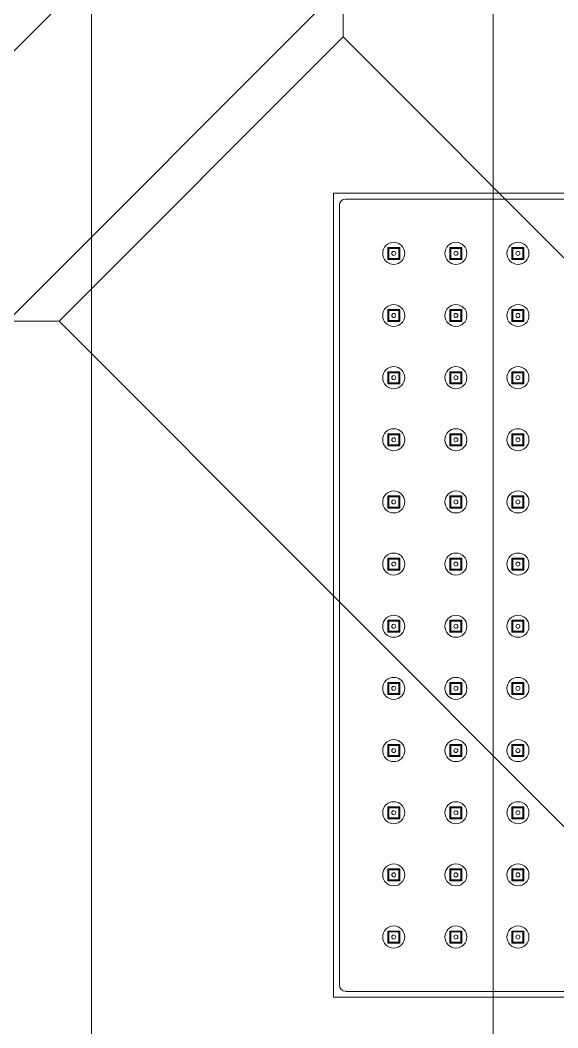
# Model space of a CAD drawing. Header units: inches. Extents: x 3094 to 3721, y -16790 to -15753.
# Drawn here: x 3483.89 to 3489.24, y -16001.11 to -15991.09 of the extents above; entities that cross this region are included whole.
import ezdxf

# ---------------------------------------------------------------- set-up
doc = ezdxf.new("R2010")
doc.units = ezdxf.units.IN
doc.header["$LTSCALE"] = 25
doc.header["$MEASUREMENT"] = 0
for name, color, linetype, lineweight in [('C.P. Fitting', 2, 'Continuous', 13), ('PP-SWP', 1, 'Continuous', 9), ('PP-WWP', 3, 'Continuous', 9), ('SDA - Bathroom Fittings & Fixtures', 52, 'Continuous', 5)]:
    doc.layers.add(name, color=color, linetype=linetype, lineweight=lineweight)

# ---------------------------------------------------------------- blocks, each defined once
blk = doc.blocks.new('radse')
at = {"layer": 'C.P. Fitting'}
for p, q in [((2625.694, -25070.614), (2625.825, -25070.614)), ((2625.694, -25070.614), (2625.694, -25070.745)), ((2625.694, -25070.614), (2625.705, -25070.625)), ((2625.705, -25070.625), (2625.814, -25070.625)), ((2625.705, -25070.625), (2625.705, -25070.735)), ((2625.814, -25070.625), (2625.825, -25070.614)), ((2625.814, -25070.625), (2625.814, -25070.735)), ((2625.825, -25070.614), (2625.825, -25070.745)), ((2626.37, -25070.614), (2626.501, -25070.614)), ((2626.37, -25070.614), (2626.37, -25070.745)), ((2626.37, -25070.614), (2626.381, -25070.625)), ((2626.381, -25070.625), (2626.49, -25070.625)), ((2626.381, -25070.625), (2626.381, -25070.735)), ((2626.49, -25070.625), (2626.501, -25070.614)), ((2626.49, -25070.625), (2626.49, -25070.735)), ((2626.501, -25070.614), (2626.501, -25070.745)), ((2627.046, -25070.614), (2627.177, -25070.614)), ((2627.046, -25070.614), (2627.046, -25070.745)), ((2627.046, -25070.614), (2627.057, -25070.625)), ((2627.057, -25070.625), (2627.166, -25070.625)), ((2627.057, -25070.625), (2627.057, -25070.735)), ((2627.166, -25070.625), (2627.177, -25070.614)), ((2627.166, -25070.625), (2627.166, -25070.735)), ((2627.177, -25070.614), (2627.177, -25070.745)), ((2627.722, -25070.614), (2627.853, -25070.614)), ((2627.722, -25070.614), (2627.722, -25070.745)), ((2627.722, -25070.614), (2627.733, -25070.625)), ((2627.733, -25070.625), (2627.842, -25070.625)), ((2627.733, -25070.625), (2627.733, -25070.735)), ((2627.842, -25070.625), (2627.853, -25070.614)), ((2627.842, -25070.625), (2627.842, -25070.735)), ((2627.853, -25070.614), (2627.853, -25070.745)), ((2628.398, -25070.614), (2628.529, -25070.614)), ((2628.398, -25070.614), (2628.398, -25070.745)), ((2628.398, -25070.614), (2628.409, -25070.625)), ((2628.409, -25070.625), (2628.518, -25070.625)), ((2628.409, -25070.625), (2628.409, -25070.735)), ((2628.518, -25070.625), (2628.529, -25070.614)), ((2628.518, -25070.625), (2628.518, -25070.735)), ((2628.529, -25070.614), (2628.529, -25070.745)), ((2629.074, -25070.614), (2629.205, -25070.614)), ((2629.074, -25070.614), (2629.074, -25070.745)), ((2629.074, -25070.614), (2629.085, -25070.625)), ((2629.085, -25070.625), (2629.194, -25070.625)), ((2629.085, -25070.625), (2629.085, -25070.735)), ((2629.194, -25070.625), (2629.205, -25070.614)), ((2629.194, -25070.625), (2629.194, -25070.735)), ((2629.205, -25070.614), (2629.205, -25070.745)), ((2629.75, -25070.614), (2629.75, -25070.745)), ((2629.75, -25070.614), (2629.761, -25070.625)), ((2629.75, -25070.614), (2629.881, -25070.614)), ((2629.761, -25070.625), (2629.761, -25070.735)), ((2629.761, -25070.625), (2629.87, -25070.625)), ((2629.87, -25070.625), (2629.881, -25070.614)), ((2629.87, -25070.625), (2629.87, -25070.735)), ((2629.881, -25070.614), (2629.881, -25070.745)), ((2630.426, -25070.614), (2630.557, -25070.614)), ((2630.426, -25070.614), (2630.426, -25070.745)), ((2630.426, -25070.614), (2630.437, -25070.625)), ((2630.437, -25070.625), (2630.546, -25070.625)), ((2630.437, -25070.625), (2630.437, -25070.735)), ((2630.546, -25070.625), (2630.557, -25070.614)), ((2630.546, -25070.625), (2630.546, -25070.735)), ((2630.557, -25070.614), (2630.557, -25070.745)), ((2631.102, -25070.614), (2631.233, -25070.614)), ((2631.102, -25070.614), (2631.102, -25070.745)), ((2631.102, -25070.614), (2631.113, -25070.625)), ((2631.113, -25070.625), (2631.222, -25070.625)), ((2631.113, -25070.625), (2631.113, -25070.735)), ((2631.222, -25070.625), (2631.233, -25070.614)), ((2631.222, -25070.625), (2631.222, -25070.735)), ((2631.233, -25070.614), (2631.233, -25070.745)), ((2631.778, -25070.614), (2631.909, -25070.614)), ((2631.778, -25070.614), (2631.778, -25070.745)), ((2631.778, -25070.614), (2631.789, -25070.625)), ((2631.789, -25070.625), (2631.898, -25070.625)), ((2631.789, -25070.625), (2631.789, -25070.735)), ((2631.898, -25070.625), (2631.909, -25070.614)), ((2631.898, -25070.625), (2631.898, -25070.735)), ((2631.909, -25070.614), (2631.909, -25070.745)), ((2632.454, -25070.614), (2632.585, -25070.614)), ((2632.454, -25070.614), (2632.454, -25070.745)), ((2632.454, -25070.614), (2632.465, -25070.625)), ((2632.465, -25070.625), (2632.574, -25070.625)), ((2632.465, -25070.625), (2632.465, -25070.735)), ((2632.574, -25070.625), (2632.585, -25070.614)), ((2632.574, -25070.625), (2632.574, -25070.735)), ((2632.585, -25070.614), (2632.585, -25070.745)), ((2633.13, -25070.614), (2633.261, -25070.614)), ((2633.13, -25070.614), (2633.13, -25070.745)), ((2633.13, -25070.614), (2633.14, -25070.625)), ((2633.14, -25070.625), (2633.25, -25070.625)), ((2633.14, -25070.625), (2633.14, -25070.735)), ((2633.25, -25070.625), (2633.261, -25070.614)), ((2633.25, -25070.625), (2633.25, -25070.735)), ((2633.261, -25070.614), (2633.261, -25070.745)), ((2625.694, -25070.745), (2625.705, -25070.735)), ((2625.705, -25070.735), (2625.814, -25070.735)), ((2625.814, -25070.735), (2625.825, -25070.745)), ((2626.37, -25070.745), (2626.381, -25070.735)), ((2626.381, -25070.735), (2626.49, -25070.735)), ((2626.49, -25070.735), (2626.501, -25070.745)), ((2627.046, -25070.745), (2627.057, -25070.735)), ((2627.057, -25070.735), (2627.166, -25070.735)), ((2627.166, -25070.735), (2627.177, -25070.745)), ((2627.722, -25070.745), (2627.733, -25070.735)), ((2627.733, -25070.735), (2627.842, -25070.735)), ((2627.842, -25070.735), (2627.853, -25070.745)), ((2628.398, -25070.745), (2628.409, -25070.735)), ((2628.409, -25070.735), (2628.518, -25070.735)), ((2628.518, -25070.735), (2628.529, -25070.745)), ((2629.074, -25070.745), (2629.085, -25070.735)), ((2629.085, -25070.735), (2629.194, -25070.735)), ((2629.194, -25070.735), (2629.205, -25070.745)), ((2629.75, -25070.745), (2629.761, -25070.735)), ((2629.761, -25070.735), (2629.87, -25070.735)), ((2629.87, -25070.735), (2629.881, -25070.745)), ((2630.426, -25070.745), (2630.437, -25070.735)), ((2630.437, -25070.735), (2630.546, -25070.735)), ((2630.546, -25070.735), (2630.557, -25070.745)), ((2631.102, -25070.745), (2631.113, -25070.735)), ((2631.113, -25070.735), (2631.222, -25070.735)), ((2631.222, -25070.735), (2631.233, -25070.745)), ((2631.778, -25070.745), (2631.789, -25070.735)), ((2631.789, -25070.735), (2631.898, -25070.735)), ((2631.898, -25070.735), (2631.909, -25070.745)), ((2632.454, -25070.745), (2632.465, -25070.735)), ((2632.465, -25070.735), (2632.574, -25070.735)), ((2632.574, -25070.735), (2632.585, -25070.745)), ((2633.13, -25070.745), (2633.14, -25070.735)), ((2633.14, -25070.735), (2633.25, -25070.735)), ((2633.25, -25070.735), (2633.261, -25070.745)), ((2625.694, -25070.745), (2625.825, -25070.745)), ((2626.37, -25070.745), (2626.501, -25070.745)), ((2627.046, -25070.745), (2627.177, -25070.745)), ((2627.722, -25070.745), (2627.853, -25070.745)), ((2628.398, -25070.745), (2628.529, -25070.745)), ((2629.074, -25070.745), (2629.205, -25070.745)), ((2629.75, -25070.745), (2629.881, -25070.745)), ((2630.426, -25070.745), (2630.557, -25070.745)), ((2631.102, -25070.745), (2631.233, -25070.745)), ((2631.778, -25070.745), (2631.909, -25070.745)), ((2632.454, -25070.745), (2632.585, -25070.745)), ((2633.13, -25070.745), (2633.261, -25070.745)), ((2625.694, -25071.29), (2625.825, -25071.29)), ((2625.694, -25071.29), (2625.694, -25071.421)), ((2625.694, -25071.29), (2625.705, -25071.301)), ((2625.705, -25071.301), (2625.814, -25071.301)), ((2625.705, -25071.301), (2625.705, -25071.41)), ((2625.814, -25071.301), (2625.825, -25071.29)), ((2625.814, -25071.301), (2625.814, -25071.41)), ((2625.825, -25071.29), (2625.825, -25071.421)), ((2626.37, -25071.29), (2626.501, -25071.29)), ((2626.37, -25071.29), (2626.37, -25071.421)), ((2626.37, -25071.29), (2626.381, -25071.301)), ((2626.381, -25071.301), (2626.49, -25071.301)), ((2626.381, -25071.301), (2626.381, -25071.41)), ((2626.49, -25071.301), (2626.501, -25071.29)), ((2626.49, -25071.301), (2626.49, -25071.41)), ((2626.501, -25071.29), (2626.501, -25071.421)), ((2627.046, -25071.29), (2627.177, -25071.29)), ((2627.046, -25071.29), (2627.046, -25071.421)), ((2627.046, -25071.29), (2627.057, -25071.301)), ((2627.057, -25071.301), (2627.166, -25071.301)), ((2627.057, -25071.301), (2627.057, -25071.41)), ((2627.166, -25071.301), (2627.177, -25071.29)), ((2627.166, -25071.301), (2627.166, -25071.41)), ((2627.177, -25071.29), (2627.177, -25071.421)), ((2627.722, -25071.29), (2627.853, -25071.29)), ((2627.722, -25071.29), (2627.722, -25071.421)), ((2627.722, -25071.29), (2627.733, -25071.301)), ((2627.733, -25071.301), (2627.842, -25071.301)), ((2627.733, -25071.301), (2627.733, -25071.41)), ((2627.842, -25071.301), (2627.853, -25071.29)), ((2627.842, -25071.301), (2627.842, -25071.41)), ((2627.853, -25071.29), (2627.853, -25071.421)), ((2628.398, -25071.29), (2628.529, -25071.29)), ((2628.398, -25071.29), (2628.398, -25071.421)), ((2628.398, -25071.29), (2628.409, -25071.301)), ((2628.409, -25071.301), (2628.518, -25071.301)), ((2628.409, -25071.301), (2628.409, -25071.41)), ((2628.518, -25071.301), (2628.529, -25071.29)), ((2628.518, -25071.301), (2628.518, -25071.41)), ((2628.529, -25071.29), (2628.529, -25071.421)), ((2629.074, -25071.29), (2629.205, -25071.29)), ((2629.074, -25071.29), (2629.074, -25071.421)), ((2629.074, -25071.29), (2629.085, -25071.301)), ((2629.085, -25071.301), (2629.194, -25071.301)), ((2629.085, -25071.301), (2629.085, -25071.41)), ((2629.194, -25071.301), (2629.205, -25071.29)), ((2629.194, -25071.301), (2629.194, -25071.41)), ((2629.205, -25071.29), (2629.205, -25071.421)), ((2629.75, -25071.29), (2629.881, -25071.29)), ((2629.75, -25071.29), (2629.75, -25071.421)), ((2629.75, -25071.29), (2629.761, -25071.301)), ((2629.761, -25071.301), (2629.87, -25071.301)), ((2629.761, -25071.301), (2629.761, -25071.41)), ((2629.87, -25071.301), (2629.881, -25071.29)), ((2629.87, -25071.301), (2629.87, -25071.41)), ((2629.881, -25071.29), (2629.881, -25071.421)), ((2630.426, -25071.29), (2630.557, -25071.29)), ((2630.426, -25071.29), (2630.426, -25071.421)), ((2630.426, -25071.29), (2630.437, -25071.301)), ((2630.437, -25071.301), (2630.546, -25071.301)), ((2630.437, -25071.301), (2630.437, -25071.41)), ((2630.546, -25071.301), (2630.557, -25071.29)), ((2630.546, -25071.301), (2630.546, -25071.41)), ((2630.557, -25071.29), (2630.557, -25071.421)), ((2631.102, -25071.29), (2631.233, -25071.29)), ((2631.102, -25071.29), (2631.102, -25071.421)), ((2631.102, -25071.29), (2631.113, -25071.301)), ((2631.113, -25071.301), (2631.222, -25071.301)), ((2631.113, -25071.301), (2631.113, -25071.41)), ((2631.222, -25071.301), (2631.233, -25071.29)), ((2631.222, -25071.301), (2631.222, -25071.41)), ((2631.233, -25071.29), (2631.233, -25071.421)), ((2631.778, -25071.29), (2631.909, -25071.29)), ((2631.778, -25071.29), (2631.778, -25071.421)), ((2631.778, -25071.29), (2631.789, -25071.301)), ((2631.789, -25071.301), (2631.898, -25071.301)), ((2631.789, -25071.301), (2631.789, -25071.41)), ((2631.898, -25071.301), (2631.909, -25071.29)), ((2631.898, -25071.301), (2631.898, -25071.41)), ((2631.909, -25071.29), (2631.909, -25071.421)), ((2632.454, -25071.29), (2632.585, -25071.29)), ((2632.454, -25071.29), (2632.454, -25071.421)), ((2632.454, -25071.29), (2632.465, -25071.301)), ((2632.465, -25071.301), (2632.574, -25071.301)), ((2632.465, -25071.301), (2632.465, -25071.41)), ((2632.574, -25071.301), (2632.585, -25071.29)), ((2632.574, -25071.301), (2632.574, -25071.41)), ((2632.585, -25071.29), (2632.585, -25071.421)), ((2633.13, -25071.29), (2633.261, -25071.29)), ((2633.13, -25071.29), (2633.13, -25071.421)), ((2633.13, -25071.29), (2633.14, -25071.301)), ((2633.14, -25071.301), (2633.25, -25071.301)), ((2633.14, -25071.301), (2633.14, -25071.41)), ((2633.25, -25071.301), (2633.261, -25071.29)), ((2633.25, -25071.301), (2633.25, -25071.41)), ((2633.261, -25071.29), (2633.261, -25071.421)), ((2625.694, -25071.421), (2625.705, -25071.41)), ((2625.694, -25071.421), (2625.825, -25071.421)), ((2625.705, -25071.41), (2625.814, -25071.41)), ((2625.814, -25071.41), (2625.825, -25071.421)), ((2626.37, -25071.421), (2626.381, -25071.41)), ((2626.37, -25071.421), (2626.501, -25071.421)), ((2626.381, -25071.41), (2626.49, -25071.41)), ((2626.49, -25071.41), (2626.501, -25071.421)), ((2627.046, -25071.421), (2627.057, -25071.41)), ((2627.046, -25071.421), (2627.177, -25071.421)), ((2627.057, -25071.41), (2627.166, -25071.41)), ((2627.166, -25071.41), (2627.177, -25071.421)), ((2627.722, -25071.421), (2627.733, -25071.41)), ((2627.722, -25071.421), (2627.853, -25071.421)), ((2627.733, -25071.41), (2627.842, -25071.41)), ((2627.842, -25071.41), (2627.853, -25071.421)), ((2628.398, -25071.421), (2628.409, -25071.41)), ((2628.398, -25071.421), (2628.529, -25071.421)), ((2628.409, -25071.41), (2628.518, -25071.41)), ((2628.518, -25071.41), (2628.529, -25071.421)), ((2629.074, -25071.421), (2629.085, -25071.41)), ((2629.074, -25071.421), (2629.205, -25071.421)), ((2629.085, -25071.41), (2629.194, -25071.41)), ((2629.194, -25071.41), (2629.205, -25071.421)), ((2629.75, -25071.421), (2629.761, -25071.41)), ((2629.75, -25071.421), (2629.881, -25071.421)), ((2629.761, -25071.41), (2629.87, -25071.41)), ((2629.87, -25071.41), (2629.881, -25071.421)), ((2630.426, -25071.421), (2630.437, -25071.41)), ((2630.426, -25071.421), (2630.557, -25071.421)), ((2630.437, -25071.41), (2630.546, -25071.41)), ((2630.546, -25071.41), (2630.557, -25071.421)), ((2631.102, -25071.421), (2631.113, -25071.41)), ((2631.102, -25071.421), (2631.233, -25071.421)), ((2631.113, -25071.41), (2631.222, -25071.41)), ((2631.222, -25071.41), (2631.233, -25071.421)), ((2631.778, -25071.421), (2631.789, -25071.41)), ((2631.778, -25071.421), (2631.909, -25071.421)), ((2631.789, -25071.41), (2631.898, -25071.41)), ((2631.898, -25071.41), (2631.909, -25071.421)), ((2632.454, -25071.421), (2632.465, -25071.41)), ((2632.454, -25071.421), (2632.585, -25071.421)), ((2632.465, -25071.41), (2632.574, -25071.41)), ((2632.574, -25071.41), (2632.585, -25071.421)), ((2633.13, -25071.421), (2633.14, -25071.41)), ((2633.13, -25071.421), (2633.261, -25071.421)), ((2633.14, -25071.41), (2633.25, -25071.41)), ((2633.25, -25071.41), (2633.261, -25071.421)), ((2625.694, -25071.966), (2625.825, -25071.966)), ((2625.694, -25071.966), (2625.694, -25072.097)), ((2625.694, -25071.966), (2625.705, -25071.977)), ((2625.705, -25071.977), (2625.814, -25071.977)), ((2625.705, -25071.977), (2625.705, -25072.086)), ((2625.814, -25071.977), (2625.825, -25071.966)), ((2625.814, -25071.977), (2625.814, -25072.086)), ((2625.825, -25071.966), (2625.825, -25072.097)), ((2626.37, -25071.966), (2626.501, -25071.966)), ((2626.37, -25071.966), (2626.37, -25072.097)), ((2626.37, -25071.966), (2626.381, -25071.977)), ((2626.381, -25071.977), (2626.49, -25071.977)), ((2626.381, -25071.977), (2626.381, -25072.086)), ((2626.49, -25071.977), (2626.501, -25071.966)), ((2626.49, -25071.977), (2626.49, -25072.086)), ((2626.501, -25071.966), (2626.501, -25072.097)), ((2627.046, -25071.966), (2627.177, -25071.966)), ((2627.046, -25071.966), (2627.046, -25072.097)), ((2627.046, -25071.966), (2627.057, -25071.977)), ((2627.057, -25071.977), (2627.166, -25071.977)), ((2627.057, -25071.977), (2627.057, -25072.086)), ((2627.166, -25071.977), (2627.177, -25071.966)), ((2627.166, -25071.977), (2627.166, -25072.086)), ((2627.177, -25071.966), (2627.177, -25072.097)), ((2627.722, -25071.966), (2627.722, -25072.097)), ((2627.722, -25071.966), (2627.733, -25071.977)), ((2627.722, -25071.966), (2627.853, -25071.966)), ((2627.733, -25071.977), (2627.842, -25071.977)), ((2627.733, -25071.977), (2627.733, -25072.086)), ((2627.842, -25071.977), (2627.853, -25071.966)), ((2627.842, -25071.977), (2627.842, -25072.086)), ((2627.853, -25071.966), (2627.853, -25072.097)), ((2628.398, -25071.966), (2628.529, -25071.966)), ((2628.398, -25071.966), (2628.398, -25072.097)), ((2628.398, -25071.966), (2628.409, -25071.977)), ((2628.409, -25071.977), (2628.518, -25071.977)), ((2628.409, -25071.977), (2628.409, -25072.086)), ((2628.518, -25071.977), (2628.529, -25071.966)), ((2628.518, -25071.977), (2628.518, -25072.086)), ((2628.529, -25071.966), (2628.529, -25072.097)), ((2629.074, -25071.966), (2629.205, -25071.966)), ((2629.074, -25071.966), (2629.074, -25072.097)), ((2629.074, -25071.966), (2629.085, -25071.977)), ((2629.085, -25071.977), (2629.194, -25071.977)), ((2629.085, -25071.977), (2629.085, -25072.086)), ((2629.194, -25071.977), (2629.205, -25071.966)), ((2629.194, -25071.977), (2629.194, -25072.086)), ((2629.205, -25071.966), (2629.205, -25072.097)), ((2629.75, -25071.966), (2629.881, -25071.966)), ((2629.75, -25071.966), (2629.75, -25072.097)), ((2629.75, -25071.966), (2629.761, -25071.977)), ((2629.761, -25071.977), (2629.87, -25071.977)), ((2629.761, -25071.977), (2629.761, -25072.086)), ((2629.87, -25071.977), (2629.881, -25071.966)), ((2629.87, -25071.977), (2629.87, -25072.086)), ((2629.881, -25071.966), (2629.881, -25072.097)), ((2630.426, -25071.966), (2630.557, -25071.966)), ((2630.426, -25071.966), (2630.426, -25072.097)), ((2630.426, -25071.966), (2630.437, -25071.977)), ((2630.437, -25071.977), (2630.546, -25071.977)), ((2630.437, -25071.977), (2630.437, -25072.086)), ((2630.546, -25071.977), (2630.557, -25071.966)), ((2630.546, -25071.977), (2630.546, -25072.086)), ((2630.557, -25071.966), (2630.557, -25072.097)), ((2631.102, -25071.966), (2631.233, -25071.966)), ((2631.102, -25071.966), (2631.102, -25072.097)), ((2631.102, -25071.966), (2631.113, -25071.977)), ((2631.113, -25071.977), (2631.222, -25071.977)), ((2631.113, -25071.977), (2631.113, -25072.086)), ((2631.222, -25071.977), (2631.233, -25071.966)), ((2631.222, -25071.977), (2631.222, -25072.086)), ((2631.233, -25071.966), (2631.233, -25072.097)), ((2631.778, -25071.966), (2631.909, -25071.966)), ((2631.778, -25071.966), (2631.778, -25072.097)), ((2631.778, -25071.966), (2631.789, -25071.977)), ((2631.789, -25071.977), (2631.898, -25071.977)), ((2631.789, -25071.977), (2631.789, -25072.086)), ((2631.898, -25071.977), (2631.909, -25071.966)), ((2631.898, -25071.977), (2631.898, -25072.086)), ((2631.909, -25071.966), (2631.909, -25072.097)), ((2632.454, -25071.966), (2632.585, -25071.966)), ((2632.454, -25071.966), (2632.454, -25072.097)), ((2632.454, -25071.966), (2632.465, -25071.977)), ((2632.465, -25071.977), (2632.574, -25071.977)), ((2632.465, -25071.977), (2632.465, -25072.086)), ((2632.574, -25071.977), (2632.585, -25071.966)), ((2632.574, -25071.977), (2632.574, -25072.086)), ((2632.585, -25071.966), (2632.585, -25072.097)), ((2633.13, -25071.966), (2633.261, -25071.966)), ((2633.13, -25071.966), (2633.13, -25072.097)), ((2633.13, -25071.966), (2633.14, -25071.977)), ((2633.14, -25071.977), (2633.25, -25071.977)), ((2633.14, -25071.977), (2633.14, -25072.086)), ((2633.25, -25071.977), (2633.261, -25071.966)), ((2633.25, -25071.977), (2633.25, -25072.086)), ((2633.261, -25071.966), (2633.261, -25072.097)), ((2625.694, -25072.097), (2625.705, -25072.086)), ((2625.694, -25072.097), (2625.825, -25072.097)), ((2625.705, -25072.086), (2625.814, -25072.086)), ((2625.814, -25072.086), (2625.825, -25072.097)), ((2626.37, -25072.097), (2626.381, -25072.086)), ((2626.37, -25072.097), (2626.501, -25072.097)), ((2626.381, -25072.086), (2626.49, -25072.086)), ((2626.49, -25072.086), (2626.501, -25072.097)), ((2627.046, -25072.097), (2627.057, -25072.086)), ((2627.046, -25072.097), (2627.177, -25072.097)), ((2627.057, -25072.086), (2627.166, -25072.086)), ((2627.166, -25072.086), (2627.177, -25072.097)), ((2627.722, -25072.097), (2627.733, -25072.086)), ((2627.722, -25072.097), (2627.853, -25072.097)), ((2627.733, -25072.086), (2627.842, -25072.086)), ((2627.842, -25072.086), (2627.853, -25072.097)), ((2628.398, -25072.097), (2628.409, -25072.086)), ((2628.398, -25072.097), (2628.529, -25072.097)), ((2628.409, -25072.086), (2628.518, -25072.086)), ((2628.518, -25072.086), (2628.529, -25072.097)), ((2629.074, -25072.097), (2629.085, -25072.086)), ((2629.074, -25072.097), (2629.205, -25072.097)), ((2629.085, -25072.086), (2629.194, -25072.086)), ((2629.194, -25072.086), (2629.205, -25072.097)), ((2629.75, -25072.097), (2629.761, -25072.086)), ((2629.75, -25072.097), (2629.881, -25072.097)), ((2629.761, -25072.086), (2629.87, -25072.086)), ((2629.87, -25072.086), (2629.881, -25072.097)), ((2630.426, -25072.097), (2630.437, -25072.086)), ((2630.426, -25072.097), (2630.557, -25072.097)), ((2630.437, -25072.086), (2630.546, -25072.086)), ((2630.546, -25072.086), (2630.557, -25072.097)), ((2631.102, -25072.097), (2631.113, -25072.086)), ((2631.102, -25072.097), (2631.233, -25072.097)), ((2631.113, -25072.086), (2631.222, -25072.086)), ((2631.222, -25072.086), (2631.233, -25072.097)), ((2631.778, -25072.097), (2631.789, -25072.086)), ((2631.778, -25072.097), (2631.909, -25072.097)), ((2631.789, -25072.086), (2631.898, -25072.086)), ((2631.898, -25072.086), (2631.909, -25072.097)), ((2632.454, -25072.097), (2632.465, -25072.086)), ((2632.454, -25072.097), (2632.585, -25072.097)), ((2632.465, -25072.086), (2632.574, -25072.086)), ((2632.574, -25072.086), (2632.585, -25072.097)), ((2633.13, -25072.097), (2633.14, -25072.086)), ((2633.13, -25072.097), (2633.261, -25072.097)), ((2633.14, -25072.086), (2633.25, -25072.086)), ((2633.25, -25072.086), (2633.261, -25072.097))]:
    blk.add_line(p, q, dxfattribs=at)
blk.add_lwpolyline([(2625.103, -25070.024), (2633.851, -25070.024), (2633.851, -25078.772), (2625.103, -25078.772)], close=True, dxfattribs=at)
for points in [[(2625.169, -25078.64), (2625.169, -25070.155)], [(2625.235, -25070.089), (2633.72, -25070.089)], [(2633.786, -25070.155), (2633.786, -25078.64)]]:
    blk.add_lwpolyline(points, dxfattribs=at)
for centre, radius in [((2625.759, -25070.68), 0.12), ((2626.435, -25070.68), 0.12), ((2627.111, -25070.68), 0.12), ((2627.787, -25070.68), 0.12), ((2628.463, -25070.68), 0.12), ((2629.139, -25070.68), 0.12), ((2629.815, -25070.68), 0.12), ((2630.491, -25070.68), 0.12), ((2631.167, -25070.68), 0.12), ((2631.843, -25070.68), 0.12), ((2632.519, -25070.68), 0.12), ((2633.195, -25070.68), 0.12), ((2625.759, -25070.68), 0.0219), ((2626.435, -25070.68), 0.0219), ((2627.111, -25070.68), 0.0219), ((2627.787, -25070.68), 0.0219), ((2628.463, -25070.68), 0.0219), ((2629.139, -25070.68), 0.0219), ((2629.815, -25070.68), 0.0219), ((2630.491, -25070.68), 0.0219), ((2631.167, -25070.68), 0.0219), ((2631.843, -25070.68), 0.0219), ((2632.519, -25070.68), 0.0219), ((2633.195, -25070.68), 0.0219), ((2625.759, -25071.356), 0.12), ((2626.435, -25071.356), 0.12), ((2627.111, -25071.356), 0.12), ((2627.787, -25071.356), 0.12), ((2628.463, -25071.356), 0.12), ((2629.139, -25071.356), 0.12), ((2629.815, -25071.356), 0.12), ((2630.491, -25071.356), 0.12), ((2631.167, -25071.356), 0.12), ((2631.843, -25071.356), 0.12), ((2632.519, -25071.356), 0.12), ((2633.195, -25071.356), 0.12), ((2625.759, -25071.356), 0.0219), ((2626.435, -25071.356), 0.0219), ((2627.111, -25071.356), 0.0219), ((2627.787, -25071.356), 0.0219), ((2628.463, -25071.356), 0.0219), ((2629.139, -25071.356), 0.0219), ((2629.815, -25071.356), 0.0219), ((2630.491, -25071.356), 0.0219), ((2631.167, -25071.356), 0.0219), ((2631.843, -25071.356), 0.0219), ((2632.519, -25071.356), 0.0219), ((2633.195, -25071.356), 0.0219), ((2625.759, -25072.032), 0.12), ((2626.435, -25072.032), 0.12), ((2627.111, -25072.032), 0.12), ((2627.787, -25072.032), 0.12), ((2628.463, -25072.032), 0.12), ((2629.139, -25072.032), 0.12), ((2629.815, -25072.032), 0.12), ((2630.491, -25072.032), 0.12), ((2631.167, -25072.032), 0.12), ((2631.843, -25072.032), 0.12), ((2632.519, -25072.032), 0.12), ((2633.195, -25072.032), 0.12), ((2625.759, -25072.032), 0.0219), ((2626.435, -25072.032), 0.0219), ((2627.111, -25072.032), 0.0219), ((2627.787, -25072.032), 0.0219), ((2628.463, -25072.032), 0.0219), ((2629.139, -25072.032), 0.0219), ((2629.815, -25072.032), 0.0219), ((2630.491, -25072.032), 0.0219), ((2631.167, -25072.032), 0.0219), ((2631.843, -25072.032), 0.0219), ((2632.519, -25072.032), 0.0219), ((2633.195, -25072.032), 0.0219)]:
    blk.add_circle(centre, radius, dxfattribs=at)
for centre, start, end in [((2625.235, -25070.155), 90, 180), ((2633.72, -25070.155), 0, 90)]:
    blk.add_arc(centre, 0.0656, start, end, dxfattribs=at)
blk = doc.blocks.new('PP-Y TEE MIRROR')
for p, q in [((456.22, 14288.25), (518.9, 14225.58)), ((431.63, 14263.66), (431.63, 14254.02)), ((431.63, 14263.66), (494.31, 14200.99)), ((431.63, 14254.02), (484.67, 14200.99)), ((494.31, 14200.99), (484.67, 14200.99))]:
    blk.add_line(p, q)

msp = doc.modelspace()

# ---------------------------------------------------------------- linework, layer by layer
at = {"layer": 'PP-SWP'}
for p, q in [((3484.602, -16038.048), (3484.602, -15950.022)), ((3488.602, -16038.048), (3488.602, -15950.022))]:
    msp.add_line(p, q, dxfattribs=at)
at = {"layer": 'PP-WWP'}
for p, q in [((3499.194, -16003.346), (3487.107, -15991.258)), ((3496.365, -16006.175), (3484.279, -15994.086))]:
    msp.add_line(p, q, dxfattribs=at)

# ---------------------------------------------------------------- block references
at = {"layer": 'PP-WWP', "xscale": 0.05333333333333334, "yscale": 0.05333333333333334, "rotation": 90}
msp.add_blockref('PP-Y TEE MIRROR', (4244.493, -16017.106), dxfattribs=at)
at = {"layer": 'SDA - Bathroom Fittings & Fixtures', "xscale": -0.914509067789756, "yscale": 0.914509067789756, "zscale": 0.9145090677897563, "rotation": 90.00000131917245}
msp.add_blockref('radse', (-19439.753, -13592.131), dxfattribs=at)

doc.saveas('drawing.dxf')
